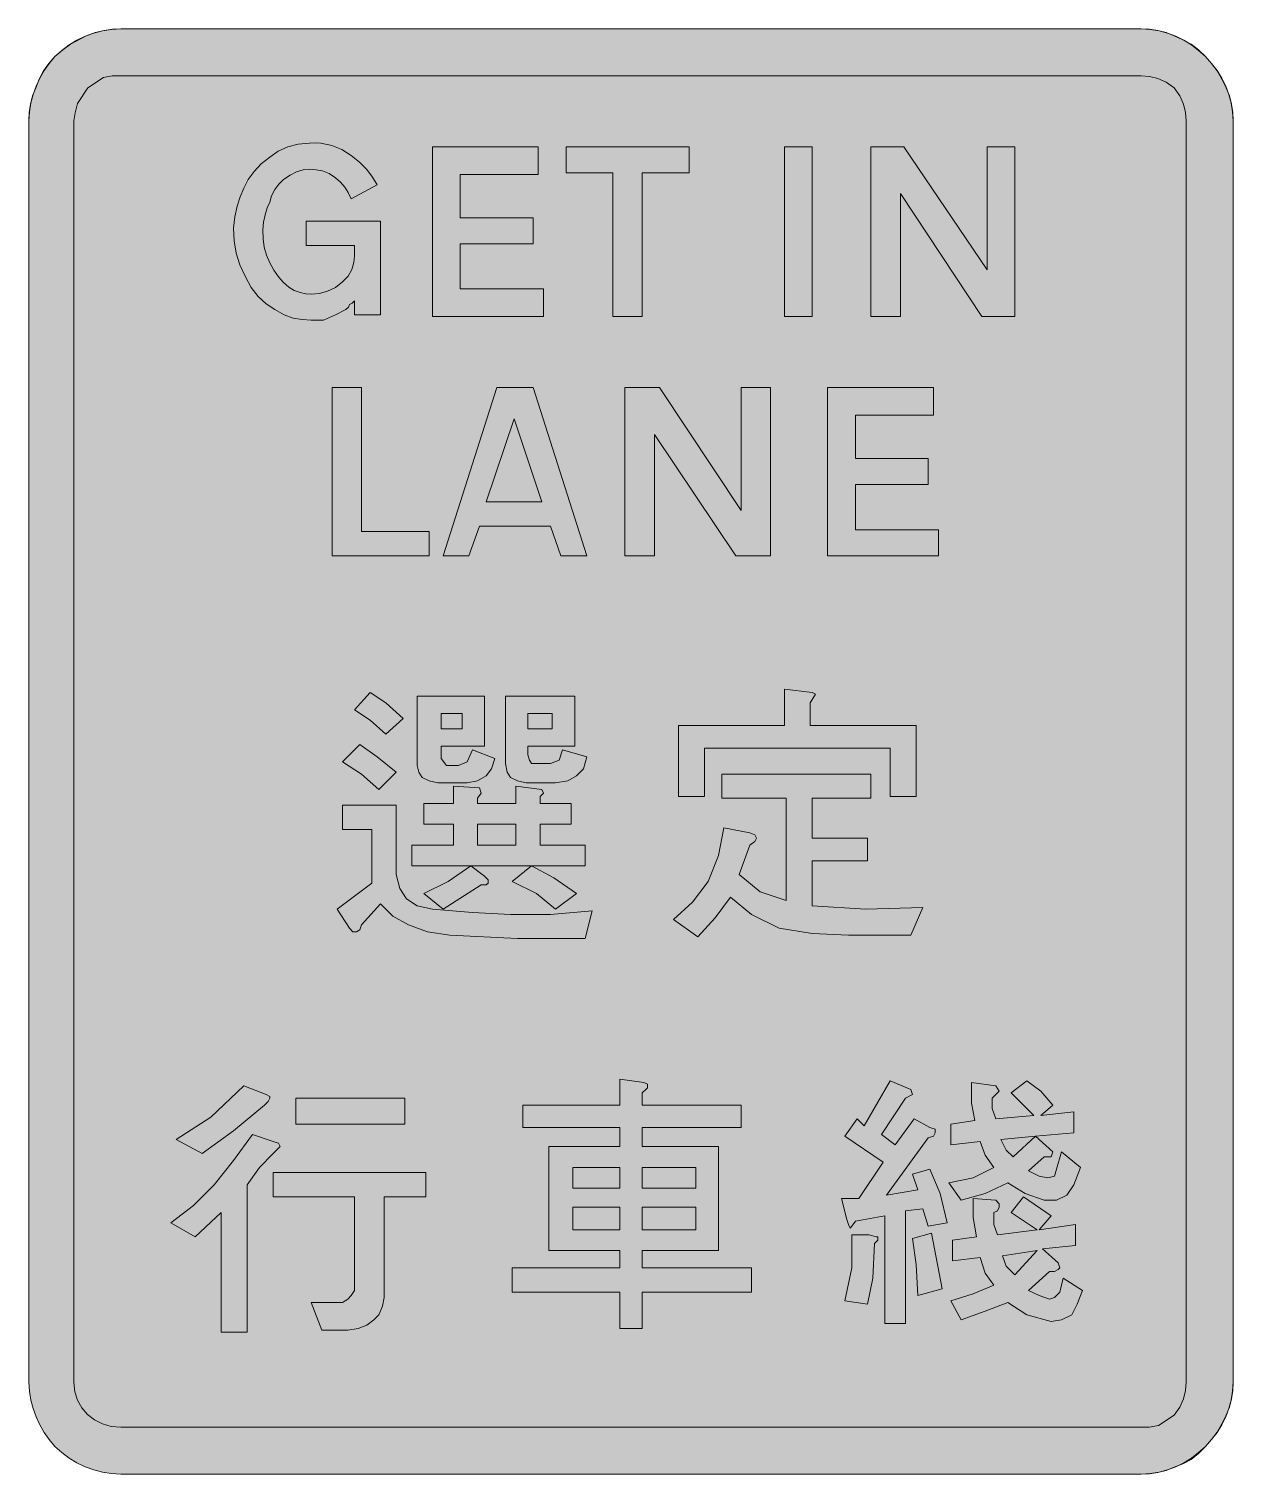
# Model space of a CAD drawing. Header units: metres. Extents: x 180 to 388, y 12 to 262.
import ezdxf

# ---------------------------------------------------------------- set-up
doc = ezdxf.new("R2010")
doc.units = ezdxf.units.M
for name, color, linetype, true_color in [('FILL_BLUE_0000FF', 7, 'Continuous', 0x0000ff), ('FILL_WHITE_FFFFFF', 7, 'Continuous', 0xffffff), ('STROKE_BLUE_0000FF', 7, 'Continuous', 0x0000ff), ('STROKE_WHITE_FFFFFF', 7, 'Continuous', 0xffffff)]:
    doc.layers.add(name, color=color, linetype=linetype, true_color=true_color)

msp = doc.modelspace()

# ---------------------------------------------------------------- hatches: boundary and pattern name
at = {"layer": 'FILL_BLUE_0000FF', "true_color": 0x0000ff}
h = msp.add_hatch(color=7, dxfattribs=at)
h.dxf.hatch_style = 1
h.paths.add_polyline_path([(187.65, 246.06), (187.84, 247.45), (188.25, 249.06), (190.05, 251.76), (192.75, 253.56), (194.25, 253.82), (195.75, 253.86), (372.45, 253.86), (373.85, 253.74), (375.3, 253.37), (376.75, 252.72), (378.15, 251.76), (379.11, 250.36), (379.76, 248.91), (380.13, 247.46), (380.25, 246.06), (380.25, 27.66), (380.13, 26.26), (379.76, 24.81), (379.11, 23.36), (378.15, 21.96), (375.45, 20.16), (373.84, 19.9), (372.45, 19.86), (195.75, 19.86), (194.11, 20.01), (192.59, 20.45), (191.21, 21.14), (190.01, 22.07), (189.03, 23.21), (188.28, 24.54), (187.81, 26.03), (187.65, 27.66), (187.65, 246.06)])
at = {"layer": 'FILL_WHITE_FFFFFF', "true_color": 0xffffff}
h = msp.add_hatch(color=7, dxfattribs=at)
h.dxf.hatch_style = 1
h.paths.add_polyline_path([(179.85, 246.06), (179.91, 247.46), (180.11, 248.91), (180.48, 250.36), (181.05, 251.76), (181.61, 253.28), (182.36, 254.68), (183.29, 255.98), (184.35, 257.16), (185.7, 258.36), (187.05, 259.3), (189.75, 260.76), (191.32, 261.33), (192.86, 261.7), (194.35, 261.9), (195.75, 261.96), (372.45, 261.96), (373.85, 261.9), (375.3, 261.7), (376.75, 261.33), (378.15, 260.76), (379.67, 260.07), (381.08, 259.3), (382.37, 258.36), (383.55, 257.16), (384.62, 255.98), (385.58, 254.68), (386.42, 253.28), (387.15, 251.76), (387.72, 250.36), (388.09, 248.91), (388.29, 247.46), (388.35, 246.06), (388.35, 27.66), (388.29, 26.26), (388.09, 24.81), (387.72, 23.36), (387.15, 21.96), (386.42, 20.44), (385.58, 19.03), (384.62, 17.74), (383.55, 16.56), (382.37, 15.32), (381.08, 14.31), (379.67, 13.52), (378.15, 12.96), (376.75, 12.39), (375.3, 12.02), (373.85, 11.82), (372.45, 11.76), (195.75, 11.76), (194.18, 11.84), (192.62, 12.09), (191.09, 12.49), (189.6, 13.03), (188.17, 13.72), (186.81, 14.54), (185.53, 15.49), (184.35, 16.56), (183.38, 17.73), (182.51, 18.97), (181.74, 20.28), (181.09, 21.66), (180.56, 23.09), (180.17, 24.58), (179.93, 26.1), (179.85, 27.66), (179.85, 246.06)])
h = msp.add_hatch(color=7, dxfattribs=at)
h.dxf.hatch_style = 1
h.paths.add_polyline_path([(235.35, 214.26), (235.16, 213.81), (234.75, 213.36), (232.95, 212.46), (230.85, 211.56), (228.75, 211.56), (227.18, 211.63), (225.6, 211.9), (224.03, 212.45), (222.45, 213.36), (220.94, 214.38), (219.56, 215.65), (218.36, 217.2), (217.35, 219.06), (216.39, 221.09), (215.74, 223.15), (215.37, 225.26), (215.25, 227.46), (215.53, 229.42), (215.93, 231.25), (216.43, 232.9), (217.05, 234.36), (217.84, 235.88), (218.85, 237.28), (220.09, 238.58), (221.55, 239.76), (223.01, 240.77), (224.66, 241.52), (226.49, 242), (228.45, 242.16), (229.45, 242.22), (230.42, 242.17), (232.28, 241.78), (234.02, 241.06), (235.65, 240.06), (237.11, 238.88), (238.35, 237.62), (239.36, 236.31), (240.15, 234.96), (235.65, 232.56), (235.14, 233.63), (234.53, 234.58), (233.79, 235.43), (232.95, 236.16), (231.83, 236.9), (230.7, 237.36), (229.58, 237.59), (228.45, 237.66), (227.33, 237.55), (226.2, 237.21), (225.08, 236.65), (223.95, 235.86), (223.11, 235.08), (222.41, 234.13), (221.88, 233.08), (221.55, 231.96), (221.11, 230.96), (220.73, 229.78), (220.45, 228.5), (220.35, 227.16), (220.41, 225.64), (220.61, 224.2), (220.98, 222.81), (221.55, 221.46), (222.28, 220.17), (223.09, 219.02), (223.95, 218.04), (224.85, 217.26), (225.8, 216.69), (226.8, 216.32), (227.8, 216.12), (228.75, 216.06), (230.14, 216.18), (231.56, 216.55), (232.93, 217.2), (234.15, 218.16), (235.11, 219.16), (235.76, 220.3), (236.13, 221.49), (236.25, 222.66), (236.25, 224.46), (227.85, 224.46), (227.85, 228.66), (240.75, 228.66), (240.75, 212.46), (236.25, 212.46), (236.25, 214.86), (235.8, 214.45), (235.35, 214.26)])
h = msp.add_hatch(color=7, dxfattribs=at)
h.dxf.hatch_style = 1
h.paths.add_polyline_path([(249.75, 241.56), (268.05, 241.56), (268.05, 236.76), (254.55, 236.76), (254.55, 229.26), (267.15, 229.26), (267.15, 224.76), (254.55, 224.76), (254.55, 216.96), (268.95, 216.96), (268.95, 212.16), (249.75, 212.16), (249.75, 241.56)])
h = msp.add_hatch(color=7, dxfattribs=at)
h.dxf.hatch_style = 1
h.paths.add_polyline_path([(294.15, 237.06), (286.05, 237.06), (286.05, 212.16), (280.95, 212.16), (280.95, 237.06), (272.85, 237.06), (272.85, 241.56), (294.15, 241.56), (294.15, 237.06)])
h = msp.add_hatch(color=7, dxfattribs=at)
h.dxf.hatch_style = 1
h.paths.add_polyline_path([(310.65, 241.56), (315.45, 241.56), (315.45, 212.16), (310.65, 212.16), (310.65, 241.56)])
h = msp.add_hatch(color=7, dxfattribs=at)
h.dxf.hatch_style = 1
h.paths.add_polyline_path([(330.75, 233.46), (330.75, 212.16), (325.65, 212.16), (325.65, 241.56), (331.35, 241.56), (345.75, 220.26), (345.75, 241.56), (350.55, 241.56), (350.55, 212.16), (344.85, 212.16), (330.75, 233.46)])
h = msp.add_hatch(color=7, dxfattribs=at)
h.dxf.hatch_style = 1
h.paths.add_polyline_path([(232.35, 199.86), (237.45, 199.86), (237.45, 174.96), (249.15, 174.96), (249.15, 170.76), (232.35, 170.76), (232.35, 199.86)])
h = msp.add_hatch(color=7, dxfattribs=at)
h.dxf.hatch_style = 1
h.paths.add_polyline_path([(276.45, 170.76), (271.95, 170.76), (270.15, 175.86), (257.85, 175.86), (256.05, 170.76), (251.55, 170.76), (260.85, 199.86), (267.15, 199.86), (276.45, 170.76)])
h.paths.add_polyline_path([(259.05, 180.06), (268.65, 180.06), (263.85, 194.46), (259.05, 180.06)], flags=16)
h = msp.add_hatch(color=7, dxfattribs=at)
h.dxf.hatch_style = 1
h.paths.add_polyline_path([(288.15, 191.76), (288.15, 170.76), (283.05, 170.76), (283.05, 199.86), (289.05, 199.86), (303.15, 178.56), (303.15, 199.86), (308.25, 199.86), (308.25, 170.76), (302.25, 170.76), (288.15, 191.76)])
h = msp.add_hatch(color=7, dxfattribs=at)
h.dxf.hatch_style = 1
h.paths.add_polyline_path([(318.15, 199.86), (336.45, 199.86), (336.45, 195.06), (322.95, 195.06), (322.95, 187.56), (335.55, 187.56), (335.55, 183.06), (322.95, 183.06), (322.95, 175.26), (337.35, 175.26), (337.35, 170.76), (318.15, 170.76), (318.15, 199.86)])
h = msp.add_hatch(color=7, dxfattribs=at)
h.dxf.hatch_style = 1
h.paths.add_polyline_path([(310.65, 141.36), (310.65, 147.66), (315.45, 147.06), (316.05, 146.76), (315.15, 145.26), (315.15, 141.36), (333.45, 141.36), (333.45, 129.06), (328.95, 129.06), (328.95, 137.46), (296.85, 137.46), (296.85, 129.06), (292.35, 129.06), (292.35, 141.36), (310.65, 141.36)])
h = msp.add_hatch(color=7, dxfattribs=at)
h.dxf.hatch_style = 1
h.paths.add_polyline_path([(241.65, 145.26), (244.65, 142.56), (241.65, 139.86), (238.95, 142.26), (236.25, 144.06), (238.95, 147.06), (241.65, 145.26)])
h = msp.add_hatch(color=7, dxfattribs=at)
h.dxf.hatch_style = 1
h.paths.add_polyline_path([(258.75, 137.76), (251.25, 137.76), (251.25, 135.66), (252.15, 134.46), (254.25, 134.46), (255.75, 135.06), (256.65, 137.16), (260.55, 135.66), (259.95, 133.86), (259.05, 132.66), (257.55, 131.76), (255.75, 131.46), (250.65, 131.46), (249.15, 131.76), (247.95, 132.36), (247.35, 133.26), (247.05, 134.46), (247.05, 146.46), (258.75, 146.46), (258.75, 137.76)])
h.paths.add_polyline_path([(254.85, 143.46), (251.25, 143.46), (251.25, 140.76), (254.85, 140.76), (254.85, 143.46)], flags=16)
h = msp.add_hatch(color=7, dxfattribs=at)
h.dxf.hatch_style = 1
h.paths.add_polyline_path([(274.35, 137.76), (266.25, 137.76), (266.25, 136.26), (266.55, 135.36), (266.85, 134.76), (267.75, 134.76), (270.15, 134.76), (271.65, 135.36), (272.25, 137.16), (276.45, 135.96), (275.85, 133.86), (274.65, 132.66), (273.15, 131.76), (271.05, 131.46), (265.95, 131.46), (264.45, 131.76), (263.25, 132.36), (262.65, 133.26), (262.35, 134.76), (262.35, 146.46), (274.35, 146.46), (274.35, 137.76)])
h.paths.add_polyline_path([(270.45, 143.46), (266.25, 143.46), (266.25, 140.76), (270.45, 140.76), (270.45, 143.46)], flags=16)
h = msp.add_hatch(color=7, dxfattribs=at)
h.dxf.hatch_style = 1
h.paths.add_polyline_path([(240.15, 135.96), (243.45, 133.26), (240.45, 130.26), (237.45, 132.96), (234.15, 135.06), (237.15, 138.06), (240.15, 135.96)])
h = msp.add_hatch(color=7, dxfattribs=at)
h.dxf.hatch_style = 1
h.paths.add_polyline_path([(325.65, 132.96), (325.65, 128.76), (315.45, 128.76), (315.45, 121.86), (325.05, 121.86), (325.05, 117.96), (315.45, 117.96), (315.45, 110.16), (324.75, 109.56), (334.65, 109.86), (332.55, 105.06), (321.75, 105.06), (315.45, 105.36), (309.75, 106.26), (304.95, 108.66), (301.35, 111.66), (298.65, 108.06), (295.65, 104.76), (291.45, 107.76), (294.75, 110.76), (297.45, 114.36), (299.25, 118.86), (300.15, 123.66), (304.65, 122.76), (305.55, 122.46), (305.85, 121.86), (305.55, 121.26), (304.65, 120.66), (302.85, 115.56), (306.45, 112.56), (310.95, 111.06), (310.95, 128.76), (299.85, 128.76), (299.85, 132.96), (325.65, 132.96)])
h = msp.add_hatch(color=7, dxfattribs=at)
h.dxf.hatch_style = 1
h.paths.add_polyline_path([(253.35, 130.86), (257.85, 130.56), (258.15, 129.66), (257.55, 128.76), (257.55, 127.86), (264.15, 127.86), (264.15, 130.86), (268.65, 130.26), (268.95, 129.66), (268.35, 129.06), (268.35, 127.86), (273.75, 127.86), (273.75, 124.26), (268.35, 124.26), (268.35, 120.66), (276.15, 120.66), (276.15, 117.06), (246.15, 117.06), (246.15, 120.66), (253.35, 120.66), (253.35, 124.26), (248.25, 124.26), (248.25, 127.86), (253.35, 127.86), (253.35, 130.86)])
h.paths.add_polyline_path([(264.15, 124.26), (257.55, 124.26), (257.55, 120.66), (264.15, 120.66), (264.15, 124.26)], flags=16)
h = msp.add_hatch(color=7, dxfattribs=at)
h.dxf.hatch_style = 1
h.paths.add_polyline_path([(243.45, 127.56), (243.45, 115.56), (244.05, 113.16), (245.25, 111.36), (247.05, 110.16), (249.75, 109.56), (256.65, 108.96), (263.25, 108.66), (270.15, 108.66), (277.35, 109.26), (276.15, 104.46), (264.45, 104.46), (252.75, 105.06), (248.85, 105.66), (245.55, 106.86), (242.85, 108.36), (240.75, 110.46), (237.45, 106.86), (237.15, 105.96), (236.55, 105.66), (235.95, 105.66), (235.35, 106.26), (233.25, 109.56), (239.25, 114.06), (239.25, 123.36), (234.15, 123.36), (234.15, 127.56), (243.45, 127.56)])
h = msp.add_hatch(color=7, dxfattribs=at)
h.dxf.hatch_style = 1
h.paths.add_polyline_path([(252.45, 114.36), (256.35, 117.06), (258.75, 115.26), (259.35, 114.66), (259.35, 114.06), (259.05, 113.76), (258.15, 113.76), (251.55, 109.56), (248.25, 112.26), (252.45, 114.36)])
h = msp.add_hatch(color=7, dxfattribs=at)
h.dxf.hatch_style = 1
h.paths.add_polyline_path([(270.75, 114.96), (274.65, 112.26), (271.05, 109.56), (267.75, 112.26), (263.55, 114.36), (266.85, 117.06), (270.75, 114.96)])
h = msp.add_hatch(color=7, dxfattribs=at)
h.dxf.hatch_style = 1
h.paths.add_polyline_path([(286.95, 78.66), (286.65, 78.36), (286.05, 77.76), (286.05, 75.66), (303.15, 75.66), (303.15, 71.76), (286.05, 71.76), (286.05, 68.46), (299.25, 68.46), (299.25, 50.46), (286.05, 50.46), (286.05, 47.46), (304.95, 47.46), (304.95, 43.26), (286.05, 43.26), (286.05, 36.96), (282.15, 36.96), (282.15, 43.26), (263.55, 43.26), (263.55, 47.46), (282.15, 47.46), (282.15, 50.46), (269.85, 50.46), (269.85, 68.46), (282.15, 68.46), (282.15, 71.76), (265.35, 71.76), (265.35, 75.66), (282.15, 75.66), (282.15, 80.16), (286.35, 79.56), (286.95, 79.26), (286.95, 78.66)])
h.paths.add_polyline_path([(282.15, 61.26), (282.15, 64.86), (274.05, 64.86), (274.05, 61.26), (282.15, 61.26)], flags=16)
h.paths.add_polyline_path([(274.05, 54.06), (282.15, 54.06), (282.15, 57.96), (274.05, 57.96), (274.05, 54.06)], flags=16)
h.paths.add_polyline_path([(286.05, 64.86), (286.05, 61.26), (295.35, 61.26), (295.35, 64.86), (286.05, 64.86)], flags=16)
h.paths.add_polyline_path([(295.35, 57.96), (286.05, 57.96), (286.05, 54.06), (295.35, 54.06), (295.35, 57.96)], flags=16)
h = msp.add_hatch(color=7, dxfattribs=at)
h.dxf.hatch_style = 1
h.paths.add_polyline_path([(211.35, 73.56), (217.05, 78.96), (220.95, 77.46), (221.55, 77.16), (221.55, 76.86), (221.25, 76.26), (220.65, 75.66), (215.25, 71.16), (209.85, 67.26), (205.35, 69.66), (211.35, 73.56)])
h = msp.add_hatch(color=7, dxfattribs=at)
h.dxf.hatch_style = 1
h.paths.add_polyline_path([(332.55, 78.36), (332.85, 77.46), (331.65, 76.86), (327.45, 70.56), (329.85, 68.76), (333.15, 73.26), (335.85, 71.76), (336.75, 71.46), (336.75, 70.86), (336.45, 70.26), (335.55, 69.96), (328.35, 60.06), (333.75, 60.96), (332.85, 63.66), (335.85, 64.56), (337.65, 60.36), (338.85, 55.26), (335.55, 54.66), (334.65, 57.66), (331.65, 57.36), (331.65, 37.86), (328.05, 37.86), (328.05, 56.46), (322.95, 55.56), (322.35, 54.66), (322.05, 54.36), (321.75, 54.96), (321.45, 55.86), (320.55, 59.46), (323.55, 59.46), (327.75, 65.76), (321.15, 70.26), (323.25, 73.26), (324.45, 72.06), (328.95, 79.86), (332.55, 78.36)])
h = msp.add_hatch(color=7, dxfattribs=at)
h.dxf.hatch_style = 1
h.paths.add_polyline_path([(356.85, 66.66), (355.65, 66.66), (352.95, 64.26), (354.75, 63.36), (356.25, 63.06), (357.45, 63.36), (357.75, 64.56), (358.65, 67.56), (361.95, 64.86), (360.75, 61.86), (359.55, 60.06), (357.75, 59.16), (355.65, 59.16), (352.35, 60.36), (349.35, 62.16), (345.45, 60.36), (341.25, 59.16), (339.15, 62.16), (343.35, 63.06), (346.95, 64.86), (345.45, 66.96), (344.55, 69.36), (339.45, 68.76), (339.45, 72.36), (343.65, 72.96), (343.05, 75.96), (343.05, 79.56), (347.25, 78.96), (347.85, 78.06), (346.65, 76.86), (346.65, 75.06), (347.25, 73.26), (353.85, 73.86), (349.95, 77.76), (352.65, 79.86), (355.05, 78.06), (357.15, 75.66), (355.05, 73.86), (360.75, 74.46), (360.75, 70.86), (354.15, 70.26), (357.15, 67.56), (356.85, 66.66)])
h.paths.add_polyline_path([(348.15, 69.66), (349.05, 67.86), (350.25, 66.66), (354.15, 70.26), (348.15, 69.66)], flags=16)
h = msp.add_hatch(color=7, dxfattribs=at)
h.dxf.hatch_style = 1
h.paths.add_polyline_path([(244.95, 76.86), (244.95, 72.36), (226.05, 72.36), (226.05, 76.86), (244.95, 76.86)])
h = msp.add_hatch(color=7, dxfattribs=at)
h.dxf.hatch_style = 1
h.paths.add_polyline_path([(208.35, 58.26), (211.95, 61.86), (215.25, 66.06), (218.55, 70.56), (222.15, 69.36), (223.05, 69.06), (223.35, 68.46), (223.05, 68.16), (222.15, 67.26), (219.75, 64.86), (217.65, 61.86), (217.65, 36.36), (213.15, 36.36), (213.15, 57.06), (208.65, 52.86), (204.45, 55.26), (208.35, 58.26)])
h = msp.add_hatch(color=7, dxfattribs=at)
h.dxf.hatch_style = 1
h.paths.add_polyline_path([(222.15, 59.76), (222.15, 63.96), (248.55, 63.96), (248.55, 59.76), (241.35, 59.76), (241.35, 44.16), (241.35, 42.36), (241.05, 40.86), (240.45, 39.36), (239.55, 38.46), (238.35, 37.56), (236.85, 36.96), (235.05, 36.66), (233.25, 36.66), (230.55, 36.66), (228.75, 41.46), (234.15, 41.46), (235.05, 42.06), (235.65, 42.66), (236.25, 43.56), (236.25, 45.06), (236.25, 59.76), (222.15, 59.76)])
h = msp.add_hatch(color=7, dxfattribs=at)
h.dxf.hatch_style = 1
h.paths.add_polyline_path([(354.75, 54.06), (361.05, 54.96), (361.05, 51.36), (355.35, 50.76), (358.05, 48.36), (358.35, 47.46), (358.05, 47.16), (357.45, 46.86), (356.55, 46.86), (352.95, 43.56), (354.75, 42.66), (356.55, 42.06), (357.45, 42.36), (358.35, 43.26), (358.95, 45.66), (362.25, 43.56), (361.35, 41.16), (360.45, 39.36), (358.65, 38.46), (356.85, 38.16), (352.65, 39.36), (349.35, 41.46), (345.45, 39.96), (341.25, 38.46), (339.45, 41.76), (343.35, 42.96), (346.95, 44.46), (345.45, 46.56), (344.55, 49.26), (339.75, 48.66), (339.75, 52.26), (343.95, 52.86), (343.35, 56.16), (343.35, 59.46), (347.25, 59.16), (347.85, 58.56), (347.85, 57.96), (347.55, 57.36), (346.95, 57.06), (346.95, 54.96), (347.55, 53.16), (354.45, 54.06), (349.95, 57.06), (352.05, 59.76), (356.85, 56.46), (354.75, 54.06)])
h.paths.add_polyline_path([(350.55, 46.26), (354.45, 50.46), (348.45, 49.56), (349.05, 47.76), (350.55, 46.26)], flags=16)
h = msp.add_hatch(color=7, dxfattribs=at)
h.dxf.hatch_style = 1
h.paths.add_polyline_path([(326.55, 52.86), (326.85, 52.86), (326.85, 52.26), (326.25, 51.66), (325.95, 45.66), (325.05, 41.16), (321.15, 41.76), (322.35, 47.46), (322.35, 53.16), (325.35, 53.16), (326.55, 52.86)])
h = msp.add_hatch(color=7, dxfattribs=at)
h.dxf.hatch_style = 1
h.paths.add_polyline_path([(337.95, 43.86), (333.75, 42.66), (333.45, 48.06), (332.85, 52.56), (336.15, 53.46), (337.95, 43.86)])

# ---------------------------------------------------------------- linework, layer by layer
at = {"layer": 'FILL_BLUE_0000FF', "lineweight": 0, "true_color": 0x0000ff}
msp.add_lwpolyline([(187.65, 246.06), (187.84, 247.45), (188.25, 249.06), (190.05, 251.76), (192.75, 253.56), (194.25, 253.82), (195.75, 253.86), (372.45, 253.86), (373.85, 253.74), (375.3, 253.37), (376.75, 252.72), (378.15, 251.76), (379.11, 250.36), (379.76, 248.91), (380.13, 247.46), (380.25, 246.06), (380.25, 27.66), (380.13, 26.26), (379.76, 24.81), (379.11, 23.36), (378.15, 21.96), (375.45, 20.16), (373.84, 19.9), (372.45, 19.86), (195.75, 19.86), (194.11, 20.01), (192.59, 20.45), (191.21, 21.14), (190.01, 22.07), (189.03, 23.21), (188.28, 24.54), (187.81, 26.03), (187.65, 27.66)], close=True, dxfattribs=at)
at = {"layer": 'FILL_WHITE_FFFFFF', "lineweight": 0, "true_color": 0xffffff}
for points in [[(179.85, 246.06), (179.91, 247.46), (180.11, 248.91), (180.48, 250.36), (181.05, 251.76), (181.61, 253.28), (182.36, 254.68), (183.29, 255.98), (184.35, 257.16), (185.7, 258.36), (187.05, 259.3), (189.75, 260.76), (191.32, 261.33), (192.86, 261.7), (194.35, 261.9), (195.75, 261.96), (372.45, 261.96), (373.85, 261.9), (375.3, 261.7), (376.75, 261.33), (378.15, 260.76), (379.67, 260.07), (381.08, 259.3), (382.37, 258.36), (383.55, 257.16), (384.62, 255.98), (385.58, 254.68), (386.42, 253.28), (387.15, 251.76), (387.72, 250.36), (388.09, 248.91), (388.29, 247.46), (388.35, 246.06), (388.35, 27.66), (388.29, 26.26), (388.09, 24.81), (387.72, 23.36), (387.15, 21.96), (386.42, 20.44), (385.58, 19.03), (384.62, 17.74), (383.55, 16.56), (382.37, 15.32), (381.08, 14.31), (379.67, 13.52), (378.15, 12.96), (376.75, 12.39), (375.3, 12.02), (373.85, 11.82), (372.45, 11.76), (195.75, 11.76), (194.18, 11.84), (192.62, 12.09), (191.09, 12.49), (189.6, 13.03), (188.17, 13.72), (186.81, 14.54), (185.53, 15.49), (184.35, 16.56), (183.38, 17.73), (182.51, 18.97), (181.74, 20.28), (181.09, 21.66), (180.56, 23.09), (180.17, 24.58), (179.93, 26.1), (179.85, 27.66)], [(235.35, 214.26), (235.16, 213.81), (234.75, 213.36), (232.95, 212.46), (230.85, 211.56), (228.75, 211.56), (227.18, 211.63), (225.6, 211.9), (224.03, 212.45), (222.45, 213.36), (220.94, 214.38), (219.56, 215.65), (218.36, 217.2), (217.35, 219.06), (216.39, 221.09), (215.74, 223.15), (215.37, 225.26), (215.25, 227.46), (215.53, 229.42), (215.93, 231.25), (216.43, 232.9), (217.05, 234.36), (217.84, 235.88), (218.85, 237.28), (220.09, 238.58), (221.55, 239.76), (223.01, 240.77), (224.66, 241.52), (226.49, 242), (228.45, 242.16), (229.45, 242.22), (230.42, 242.17), (232.28, 241.78), (234.02, 241.06), (235.65, 240.06), (237.11, 238.88), (238.35, 237.62), (239.36, 236.31), (240.15, 234.96), (235.65, 232.56), (235.14, 233.63), (234.53, 234.58), (233.79, 235.43), (232.95, 236.16), (231.83, 236.9), (230.7, 237.36), (229.58, 237.59), (228.45, 237.66), (227.33, 237.55), (226.2, 237.21), (225.08, 236.65), (223.95, 235.86), (223.11, 235.08), (222.41, 234.13), (221.88, 233.08), (221.55, 231.96), (221.11, 230.96), (220.73, 229.78), (220.45, 228.5), (220.35, 227.16), (220.41, 225.64), (220.61, 224.2), (220.98, 222.81), (221.55, 221.46), (222.28, 220.17), (223.09, 219.02), (223.95, 218.04), (224.85, 217.26), (225.8, 216.69), (226.8, 216.32), (227.8, 216.12), (228.75, 216.06), (230.14, 216.18), (231.56, 216.55), (232.93, 217.2), (234.15, 218.16), (235.11, 219.16), (235.76, 220.3), (236.13, 221.49), (236.25, 222.66), (236.25, 224.46), (227.85, 224.46), (227.85, 228.66), (240.75, 228.66), (240.75, 212.46), (236.25, 212.46), (236.25, 214.86), (235.8, 214.45)], [(249.75, 241.56), (268.05, 241.56), (268.05, 236.76), (254.55, 236.76), (254.55, 229.26), (267.15, 229.26), (267.15, 224.76), (254.55, 224.76), (254.55, 216.96), (268.95, 216.96), (268.95, 212.16), (249.75, 212.16)], [(294.15, 237.06), (286.05, 237.06), (286.05, 212.16), (280.95, 212.16), (280.95, 237.06), (272.85, 237.06), (272.85, 241.56), (294.15, 241.56)], [(310.65, 241.56), (315.45, 241.56), (315.45, 212.16), (310.65, 212.16)], [(330.75, 233.46), (330.75, 212.16), (325.65, 212.16), (325.65, 241.56), (331.35, 241.56), (345.75, 220.26), (345.75, 241.56), (350.55, 241.56), (350.55, 212.16), (344.85, 212.16)], [(232.35, 199.86), (237.45, 199.86), (237.45, 174.96), (249.15, 174.96), (249.15, 170.76), (232.35, 170.76)], [(276.45, 170.76), (271.95, 170.76), (270.15, 175.86), (257.85, 175.86), (256.05, 170.76), (251.55, 170.76), (260.85, 199.86), (267.15, 199.86)], [(288.15, 191.76), (288.15, 170.76), (283.05, 170.76), (283.05, 199.86), (289.05, 199.86), (303.15, 178.56), (303.15, 199.86), (308.25, 199.86), (308.25, 170.76), (302.25, 170.76)], [(318.15, 199.86), (336.45, 199.86), (336.45, 195.06), (322.95, 195.06), (322.95, 187.56), (335.55, 187.56), (335.55, 183.06), (322.95, 183.06), (322.95, 175.26), (337.35, 175.26), (337.35, 170.76), (318.15, 170.76)], [(259.05, 180.06), (268.65, 180.06), (263.85, 194.46)], [(310.65, 141.36), (310.65, 147.66), (315.45, 147.06), (316.05, 146.76), (315.15, 145.26), (315.15, 141.36), (333.45, 141.36), (333.45, 129.06), (328.95, 129.06), (328.95, 137.46), (296.85, 137.46), (296.85, 129.06), (292.35, 129.06), (292.35, 141.36)], [(241.65, 145.26), (244.65, 142.56), (241.65, 139.86), (238.95, 142.26), (236.25, 144.06), (238.95, 147.06)], [(258.75, 137.76), (251.25, 137.76), (251.25, 135.66), (252.15, 134.46), (254.25, 134.46), (255.75, 135.06), (256.65, 137.16), (260.55, 135.66), (259.95, 133.86), (259.05, 132.66), (257.55, 131.76), (255.75, 131.46), (250.65, 131.46), (249.15, 131.76), (247.95, 132.36), (247.35, 133.26), (247.05, 134.46), (247.05, 146.46), (258.75, 146.46)], [(274.35, 137.76), (266.25, 137.76), (266.25, 136.26), (266.55, 135.36), (266.85, 134.76), (267.75, 134.76), (270.15, 134.76), (271.65, 135.36), (272.25, 137.16), (276.45, 135.96), (275.85, 133.86), (274.65, 132.66), (273.15, 131.76), (271.05, 131.46), (265.95, 131.46), (264.45, 131.76), (263.25, 132.36), (262.65, 133.26), (262.35, 134.76), (262.35, 146.46), (274.35, 146.46)], [(254.85, 143.46), (251.25, 143.46), (251.25, 140.76), (254.85, 140.76)], [(270.45, 143.46), (266.25, 143.46), (266.25, 140.76), (270.45, 140.76)], [(240.15, 135.96), (243.45, 133.26), (240.45, 130.26), (237.45, 132.96), (234.15, 135.06), (237.15, 138.06)], [(325.65, 132.96), (325.65, 128.76), (315.45, 128.76), (315.45, 121.86), (325.05, 121.86), (325.05, 117.96), (315.45, 117.96), (315.45, 110.16), (324.75, 109.56), (334.65, 109.86), (332.55, 105.06), (321.75, 105.06), (315.45, 105.36), (309.75, 106.26), (304.95, 108.66), (301.35, 111.66), (298.65, 108.06), (295.65, 104.76), (291.45, 107.76), (294.75, 110.76), (297.45, 114.36), (299.25, 118.86), (300.15, 123.66), (304.65, 122.76), (305.55, 122.46), (305.85, 121.86), (305.55, 121.26), (304.65, 120.66), (302.85, 115.56), (306.45, 112.56), (310.95, 111.06), (310.95, 128.76), (299.85, 128.76), (299.85, 132.96)], [(253.35, 130.86), (257.85, 130.56), (258.15, 129.66), (257.55, 128.76), (257.55, 127.86), (264.15, 127.86), (264.15, 130.86), (268.65, 130.26), (268.95, 129.66), (268.35, 129.06), (268.35, 127.86), (273.75, 127.86), (273.75, 124.26), (268.35, 124.26), (268.35, 120.66), (276.15, 120.66), (276.15, 117.06), (246.15, 117.06), (246.15, 120.66), (253.35, 120.66), (253.35, 124.26), (248.25, 124.26), (248.25, 127.86), (253.35, 127.86)], [(243.45, 127.56), (243.45, 115.56), (244.05, 113.16), (245.25, 111.36), (247.05, 110.16), (249.75, 109.56), (256.65, 108.96), (263.25, 108.66), (270.15, 108.66), (277.35, 109.26), (276.15, 104.46), (264.45, 104.46), (252.75, 105.06), (248.85, 105.66), (245.55, 106.86), (242.85, 108.36), (240.75, 110.46), (237.45, 106.86), (237.15, 105.96), (236.55, 105.66), (235.95, 105.66), (235.35, 106.26), (233.25, 109.56), (239.25, 114.06), (239.25, 123.36), (234.15, 123.36), (234.15, 127.56)], [(264.15, 124.26), (257.55, 124.26), (257.55, 120.66), (264.15, 120.66)], [(252.45, 114.36), (256.35, 117.06), (258.75, 115.26), (259.35, 114.66), (259.35, 114.06), (259.05, 113.76), (258.15, 113.76), (251.55, 109.56), (248.25, 112.26)], [(270.75, 114.96), (274.65, 112.26), (271.05, 109.56), (267.75, 112.26), (263.55, 114.36), (266.85, 117.06)], [(286.95, 78.66), (286.65, 78.36), (286.05, 77.76), (286.05, 75.66), (303.15, 75.66), (303.15, 71.76), (286.05, 71.76), (286.05, 68.46), (299.25, 68.46), (299.25, 50.46), (286.05, 50.46), (286.05, 47.46), (304.95, 47.46), (304.95, 43.26), (286.05, 43.26), (286.05, 36.96), (282.15, 36.96), (282.15, 43.26), (263.55, 43.26), (263.55, 47.46), (282.15, 47.46), (282.15, 50.46), (269.85, 50.46), (269.85, 68.46), (282.15, 68.46), (282.15, 71.76), (265.35, 71.76), (265.35, 75.66), (282.15, 75.66), (282.15, 80.16), (286.35, 79.56), (286.95, 79.26)], [(211.35, 73.56), (217.05, 78.96), (220.95, 77.46), (221.55, 77.16), (221.55, 76.86), (221.25, 76.26), (220.65, 75.66), (215.25, 71.16), (209.85, 67.26), (205.35, 69.66)], [(332.55, 78.36), (332.85, 77.46), (331.65, 76.86), (327.45, 70.56), (329.85, 68.76), (333.15, 73.26), (335.85, 71.76), (336.75, 71.46), (336.75, 70.86), (336.45, 70.26), (335.55, 69.96), (328.35, 60.06), (333.75, 60.96), (332.85, 63.66), (335.85, 64.56), (337.65, 60.36), (338.85, 55.26), (335.55, 54.66), (334.65, 57.66), (331.65, 57.36), (331.65, 37.86), (328.05, 37.86), (328.05, 56.46), (322.95, 55.56), (322.35, 54.66), (322.05, 54.36), (321.75, 54.96), (321.45, 55.86), (320.55, 59.46), (323.55, 59.46), (327.75, 65.76), (321.15, 70.26), (323.25, 73.26), (324.45, 72.06), (328.95, 79.86)], [(356.85, 66.66), (355.65, 66.66), (352.95, 64.26), (354.75, 63.36), (356.25, 63.06), (357.45, 63.36), (357.75, 64.56), (358.65, 67.56), (361.95, 64.86), (360.75, 61.86), (359.55, 60.06), (357.75, 59.16), (355.65, 59.16), (352.35, 60.36), (349.35, 62.16), (345.45, 60.36), (341.25, 59.16), (339.15, 62.16), (343.35, 63.06), (346.95, 64.86), (345.45, 66.96), (344.55, 69.36), (339.45, 68.76), (339.45, 72.36), (343.65, 72.96), (343.05, 75.96), (343.05, 79.56), (347.25, 78.96), (347.85, 78.06), (346.65, 76.86), (346.65, 75.06), (347.25, 73.26), (353.85, 73.86), (349.95, 77.76), (352.65, 79.86), (355.05, 78.06), (357.15, 75.66), (355.05, 73.86), (360.75, 74.46), (360.75, 70.86), (354.15, 70.26), (357.15, 67.56)], [(244.95, 76.86), (244.95, 72.36), (226.05, 72.36), (226.05, 76.86)], [(208.35, 58.26), (211.95, 61.86), (215.25, 66.06), (218.55, 70.56), (222.15, 69.36), (223.05, 69.06), (223.35, 68.46), (223.05, 68.16), (222.15, 67.26), (219.75, 64.86), (217.65, 61.86), (217.65, 36.36), (213.15, 36.36), (213.15, 57.06), (208.65, 52.86), (204.45, 55.26)], [(348.15, 69.66), (349.05, 67.86), (350.25, 66.66), (354.15, 70.26)], [(222.15, 59.76), (222.15, 63.96), (248.55, 63.96), (248.55, 59.76), (241.35, 59.76), (241.35, 44.16), (241.35, 42.36), (241.05, 40.86), (240.45, 39.36), (239.55, 38.46), (238.35, 37.56), (236.85, 36.96), (235.05, 36.66), (233.25, 36.66), (230.55, 36.66), (228.75, 41.46), (234.15, 41.46), (235.05, 42.06), (235.65, 42.66), (236.25, 43.56), (236.25, 45.06), (236.25, 59.76)], [(282.15, 61.26), (282.15, 64.86), (274.05, 64.86), (274.05, 61.26)], [(286.05, 64.86), (286.05, 61.26), (295.35, 61.26), (295.35, 64.86)], [(274.05, 54.06), (282.15, 54.06), (282.15, 57.96), (274.05, 57.96)], [(295.35, 57.96), (286.05, 57.96), (286.05, 54.06), (295.35, 54.06)], [(354.75, 54.06), (361.05, 54.96), (361.05, 51.36), (355.35, 50.76), (358.05, 48.36), (358.35, 47.46), (358.05, 47.16), (357.45, 46.86), (356.55, 46.86), (352.95, 43.56), (354.75, 42.66), (356.55, 42.06), (357.45, 42.36), (358.35, 43.26), (358.95, 45.66), (362.25, 43.56), (361.35, 41.16), (360.45, 39.36), (358.65, 38.46), (356.85, 38.16), (352.65, 39.36), (349.35, 41.46), (345.45, 39.96), (341.25, 38.46), (339.45, 41.76), (343.35, 42.96), (346.95, 44.46), (345.45, 46.56), (344.55, 49.26), (339.75, 48.66), (339.75, 52.26), (343.95, 52.86), (343.35, 56.16), (343.35, 59.46), (347.25, 59.16), (347.85, 58.56), (347.85, 57.96), (347.55, 57.36), (346.95, 57.06), (346.95, 54.96), (347.55, 53.16), (354.45, 54.06), (349.95, 57.06), (352.05, 59.76), (356.85, 56.46)], [(326.55, 52.86), (326.85, 52.86), (326.85, 52.26), (326.25, 51.66), (325.95, 45.66), (325.05, 41.16), (321.15, 41.76), (322.35, 47.46), (322.35, 53.16), (325.35, 53.16)], [(337.95, 43.86), (333.75, 42.66), (333.45, 48.06), (332.85, 52.56), (336.15, 53.46)], [(350.55, 46.26), (354.45, 50.46), (348.45, 49.56), (349.05, 47.76)]]:
    msp.add_lwpolyline(points, close=True, dxfattribs=at)
at = {"layer": 'STROKE_BLUE_0000FF', "lineweight": 0, "true_color": 0x0000ff}
msp.add_lwpolyline([(388.35, 27.66), (388.35, 246.06), (388.27, 247.62), (388.02, 249.14), (387.62, 250.63), (387.07, 252.06), (386.39, 253.44), (385.57, 254.75), (384.62, 255.99), (383.55, 257.16), (382.38, 258.23), (381.14, 259.18), (379.83, 260), (378.45, 260.68), (377.02, 261.23), (375.53, 261.63), (374.01, 261.88), (372.45, 261.96), (195.75, 261.96), (194.18, 261.88), (192.62, 261.63), (191.09, 261.23), (189.6, 260.68), (188.17, 260), (186.81, 259.18), (185.53, 258.23), (184.35, 257.16), (183.38, 255.99), (182.51, 254.75), (181.74, 253.44), (181.09, 252.06), (180.56, 250.63), (180.17, 249.14), (179.93, 247.62), (179.85, 246.06), (179.85, 27.66), (179.93, 26.1), (180.17, 24.58), (180.56, 23.09), (181.09, 21.66), (181.74, 20.28), (182.51, 18.97), (183.38, 17.73), (184.35, 16.56), (185.53, 15.49), (186.81, 14.54), (188.17, 13.72), (189.6, 13.03), (191.09, 12.49), (192.62, 12.09), (194.18, 11.84), (195.75, 11.76), (372.45, 11.76), (374.01, 11.84), (375.53, 12.09), (377.02, 12.49), (378.45, 13.03), (379.83, 13.72), (381.14, 14.54), (382.38, 15.49), (383.55, 16.56), (384.62, 17.73), (385.57, 18.97), (386.39, 20.28), (387.07, 21.66), (387.62, 23.09), (388.02, 24.58), (388.27, 26.1), (388.35, 27.66)], dxfattribs=at)
at = {"layer": 'STROKE_WHITE_FFFFFF', "lineweight": 0, "true_color": 0xffffff}
msp.add_lwpolyline([(310.65, 241.56), (315.45, 241.56), (315.45, 212.16), (310.65, 212.16), (310.65, 241.56)], dxfattribs=at)

doc.saveas('drawing.dxf')
